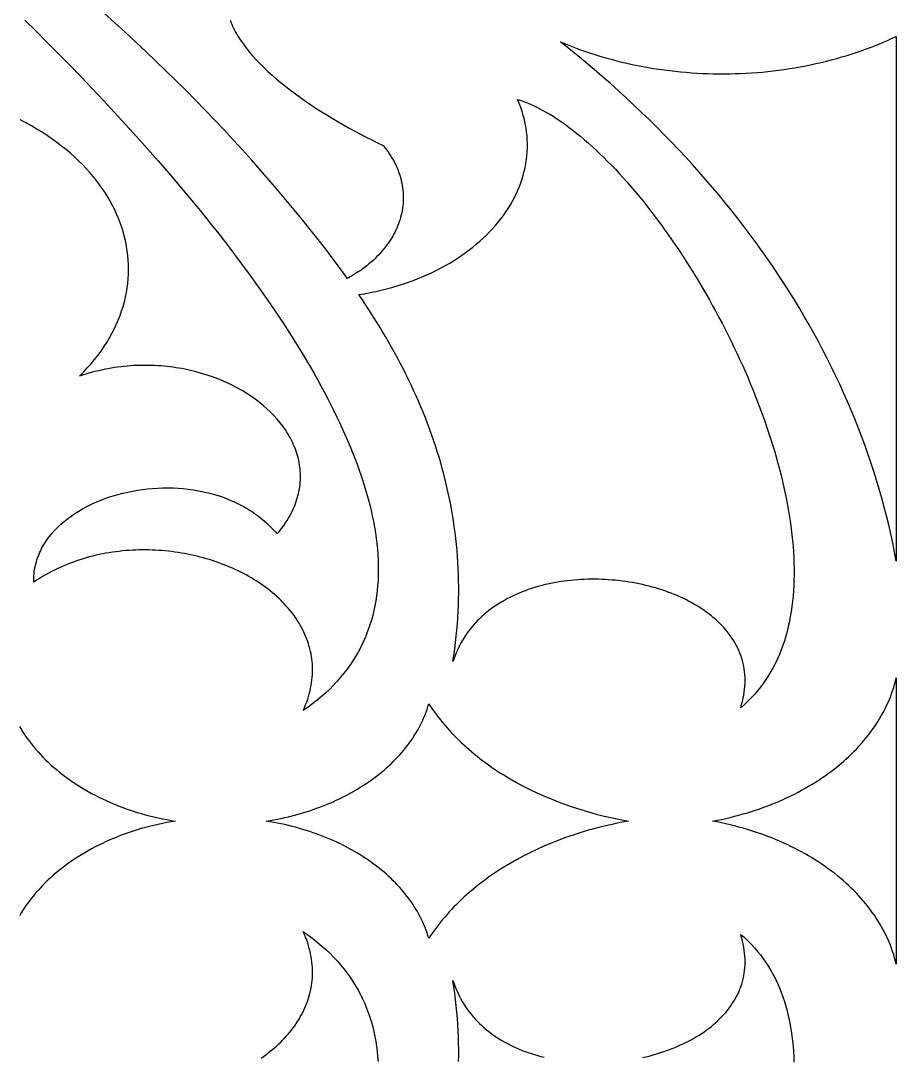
# Model space of a CAD drawing. Extents: x -4950 to -2150, y -1354 to 1346.
# Drawn here: x -4597.5 to -4451.1, y -562.7 to -389.5 of the extents above; entities that cross this region are included whole.
import ezdxf

# ---------------------------------------------------------------- set-up
doc = ezdxf.new("R2010")
doc.units = 0
doc.layers.add('LAYER_1', color=18, linetype='CONTINUOUS')

msp = doc.modelspace()

# ---------------------------------------------------------------- linework, layer by layer
at = {"layer": 'LAYER_1'}
for points in [[(-4596.8, -389.39), (-4594.92, -391.24), (-4593.03, -393.12), (-4591.15, -395.02), (-4589.26, -396.94), (-4587.38, -398.88), (-4585.51, -400.84), (-4583.64, -402.82), (-4581.78, -404.81), (-4579.94, -406.82), (-4578.1, -408.84), (-4576.28, -410.88), (-4574.48, -412.93), (-4572.7, -414.99), (-4570.94, -417.06), (-4569.2, -419.13), (-4567.49, -421.22), (-4565.81, -423.31), (-4564.15, -425.4), (-4562.53, -427.5), (-4560.94, -429.6), (-4559.38, -431.71), (-4557.86, -433.81), (-4556.38, -435.91), (-4554.94, -438.01), (-4554.24, -439.06), (-4553.55, -440.11), (-4552.87, -441.16), (-4552.2, -442.2), (-4551.54, -443.25), (-4550.89, -444.29), (-4550.26, -445.33), (-4549.64, -446.37), (-4549.03, -447.41), (-4548.43, -448.44), (-4547.85, -449.47), (-4547.28, -450.51), (-4546.73, -451.53), (-4546.19, -452.56), (-4545.66, -453.58), (-4545.15, -454.6), (-4544.65, -455.62), (-4544.17, -456.63), (-4543.7, -457.64), (-4543.25, -458.65), (-4542.81, -459.65), (-4542.39, -460.65), (-4541.99, -461.64), (-4541.6, -462.63), (-4541.23, -463.62), (-4540.87, -464.6), (-4540.54, -465.58), (-4540.22, -466.55), (-4539.92, -467.52), (-4539.63, -468.48), (-4539.37, -469.43), (-4539.12, -470.39), (-4538.89, -471.33), (-4538.68, -472.27), (-4538.49, -473.21), (-4538.32, -474.14), (-4538.17, -475.06), (-4538.03, -475.98), (-4537.92, -476.89), (-4537.83, -477.79), (-4537.76, -478.69), (-4537.71, -479.58), (-4537.68, -480.47), (-4537.68, -481.34), (-4537.69, -482.21), (-4537.73, -483.07), (-4537.79, -483.93), (-4537.87, -484.78), (-4537.97, -485.62), (-4538.1, -486.45), (-4538.25, -487.27), (-4538.42, -488.08), (-4538.62, -488.89), (-4538.84, -489.69), (-4539.08, -490.48), (-4539.35, -491.26), (-4539.65, -492.03), (-4539.96, -492.79), (-4540.31, -493.55), (-4540.68, -494.29), (-4541.07, -495.03), (-4541.49, -495.75), (-4541.94, -496.47), (-4542.41, -497.17), (-4542.91, -497.87), (-4543.44, -498.55), (-4543.99, -499.23), (-4544.57, -499.89), (-4545.18, -500.54), (-4545.81, -501.19), (-4546.48, -501.82), (-4547.17, -502.44), (-4547.89, -503.05), (-4548.64, -503.64), (-4549.42, -504.23), (-4550.23, -504.8), (-4550.02, -504.33), (-4549.83, -503.85), (-4549.65, -503.38), (-4549.49, -502.91), (-4549.35, -502.44), (-4549.22, -501.98), (-4549.1, -501.52), (-4549, -501.06), (-4548.91, -500.6), (-4548.84, -500.14), (-4548.78, -499.69), (-4548.74, -499.24), (-4548.7, -498.79), (-4548.69, -498.35), (-4548.68, -497.91), (-4548.69, -497.47), (-4548.71, -497.03), (-4548.75, -496.6), (-4548.8, -496.17), (-4548.86, -495.74), (-4548.93, -495.32), (-4549.02, -494.9), (-4549.11, -494.49), (-4549.22, -494.07), (-4549.34, -493.66), (-4549.48, -493.26), (-4549.62, -492.86), (-4549.78, -492.46), (-4549.94, -492.07), (-4550.12, -491.68), (-4550.31, -491.29), (-4550.51, -490.91), (-4550.72, -490.53), (-4550.94, -490.16), (-4551.17, -489.79), (-4551.41, -489.42), (-4551.66, -489.06), (-4551.92, -488.7), (-4552.19, -488.35), (-4552.47, -488.01), (-4552.76, -487.66), (-4553.06, -487.33), (-4553.36, -486.99), (-4553.68, -486.66), (-4554, -486.34), (-4554.33, -486.02), (-4554.67, -485.71), (-4555.02, -485.4), (-4555.38, -485.1), (-4555.74, -484.8), (-4556.12, -484.51), (-4556.5, -484.22), (-4556.88, -483.94), (-4557.28, -483.66), (-4557.68, -483.39), (-4558.09, -483.13), (-4558.5, -482.87), (-4558.93, -482.62), (-4559.35, -482.37), (-4559.79, -482.13), (-4560.23, -481.89), (-4560.68, -481.66), (-4561.13, -481.44), (-4561.59, -481.22), (-4562.05, -481.01), (-4562.52, -480.81), (-4562.99, -480.61), (-4563.47, -480.42), (-4563.95, -480.24), (-4564.44, -480.06), (-4564.94, -479.89), (-4565.43, -479.72), (-4565.93, -479.56), (-4566.44, -479.41), (-4566.95, -479.27), (-4567.46, -479.13), (-4567.98, -479), (-4568.5, -478.88), (-4569.02, -478.76), (-4569.55, -478.65), (-4570.08, -478.55), (-4570.61, -478.46), (-4571.14, -478.37), (-4571.68, -478.29), (-4572.22, -478.22), (-4572.76, -478.16), (-4573.3, -478.1), (-4573.85, -478.06), (-4574.39, -478.02), (-4574.94, -477.98), (-4575.49, -477.96), (-4576.04, -477.94), (-4576.59, -477.94), (-4577.15, -477.94), (-4577.7, -477.94), (-4578.25, -477.96), (-4578.81, -477.99), (-4579.36, -478.02), (-4579.92, -478.06), (-4580.47, -478.12), (-4581.02, -478.18), (-4581.58, -478.24), (-4582.13, -478.32), (-4582.68, -478.41), (-4583.23, -478.5), (-4583.78, -478.61), (-4584.33, -478.72), (-4584.88, -478.84), (-4585.43, -478.98), (-4585.97, -479.12), (-4586.51, -479.27), (-4587.05, -479.43), (-4587.59, -479.6), (-4588.13, -479.78), (-4588.66, -479.97), (-4589.19, -480.16), (-4589.72, -480.37), (-4590.25, -480.59), (-4590.77, -480.82), (-4591.29, -481.06), (-4591.8, -481.3), (-4592.31, -481.56), (-4592.82, -481.83), (-4593.33, -482.11), (-4593.83, -482.4), (-4594.32, -482.7), (-4594.81, -483.01), (-4595.3, -483.33), (-4595.3, -482.97), (-4595.29, -482.62), (-4595.27, -482.27), (-4595.24, -481.92), (-4595.2, -481.58), (-4595.15, -481.24), (-4595.09, -480.91), (-4595.02, -480.57), (-4594.94, -480.24), (-4594.86, -479.92), (-4594.76, -479.59), (-4594.65, -479.27), (-4594.53, -478.96), (-4594.41, -478.64), (-4594.27, -478.33), (-4594.13, -478.03), (-4593.98, -477.73), (-4593.82, -477.43), (-4593.65, -477.13), (-4593.47, -476.84), (-4593.29, -476.55), (-4593.1, -476.27), (-4592.9, -475.99), (-4592.69, -475.72), (-4592.25, -475.18), (-4591.78, -474.65), (-4591.29, -474.14), (-4590.76, -473.65), (-4590.21, -473.18), (-4589.64, -472.72), (-4589.04, -472.28), (-4588.42, -471.86), (-4587.78, -471.45), (-4587.12, -471.06), (-4586.44, -470.7), (-4585.74, -470.35), (-4585.02, -470.02), (-4584.28, -469.71), (-4583.53, -469.42), (-4582.77, -469.14), (-4581.99, -468.89), (-4581.2, -468.66), (-4580.4, -468.46), (-4579.59, -468.27), (-4578.77, -468.1), (-4577.94, -467.96), (-4577.1, -467.84), (-4576.26, -467.74), (-4575.42, -467.66), (-4574.57, -467.61), (-4573.71, -467.58), (-4572.86, -467.57), (-4572, -467.59), (-4571.15, -467.63), (-4570.3, -467.69), (-4569.45, -467.78), (-4568.6, -467.9), (-4567.76, -468.04), (-4566.92, -468.21), (-4566.09, -468.4), (-4565.27, -468.62), (-4564.45, -468.86), (-4563.65, -469.14), (-4563.25, -469.28), (-4562.86, -469.44), (-4562.47, -469.6), (-4562.08, -469.77), (-4561.69, -469.94), (-4561.31, -470.12), (-4560.93, -470.31), (-4560.56, -470.5), (-4560.19, -470.71), (-4559.82, -470.92), (-4559.46, -471.13), (-4559.1, -471.36), (-4558.74, -471.59), (-4558.39, -471.83), (-4558.05, -472.07), (-4557.71, -472.32), (-4557.37, -472.58), (-4557.04, -472.85), (-4556.71, -473.13), (-4556.39, -473.41), (-4556.08, -473.7), (-4555.77, -474), (-4555.46, -474.3), (-4555.16, -474.62), (-4554.87, -474.94), (-4554.59, -475.27), (-4554.28, -474.9), (-4553.98, -474.52), (-4553.7, -474.15), (-4553.44, -473.78), (-4553.18, -473.4), (-4552.94, -473.03), (-4552.71, -472.65), (-4552.5, -472.28), (-4552.29, -471.9), (-4552.1, -471.52), (-4551.93, -471.15), (-4551.76, -470.77), (-4551.61, -470.4), (-4551.47, -470.02), (-4551.34, -469.64), (-4551.22, -469.27), (-4551.12, -468.89), (-4551.03, -468.52), (-4550.95, -468.15), (-4550.88, -467.77), (-4550.82, -467.4), (-4550.77, -467.03), (-4550.74, -466.66), (-4550.71, -466.29), (-4550.7, -465.92), (-4550.7, -465.56), (-4550.7, -465.19), (-4550.72, -464.83), (-4550.75, -464.46), (-4550.79, -464.1), (-4550.84, -463.74), (-4550.9, -463.38), (-4550.97, -463.03), (-4551.05, -462.67), (-4551.14, -462.32), (-4551.24, -461.97), (-4551.35, -461.62), (-4551.47, -461.27), (-4551.6, -460.93), (-4551.74, -460.58), (-4551.89, -460.24), (-4552.05, -459.91), (-4552.21, -459.57), (-4552.39, -459.24), (-4552.57, -458.91), (-4552.76, -458.58), (-4552.96, -458.26), (-4553.17, -457.94), (-4553.39, -457.62), (-4553.61, -457.31), (-4554.09, -456.68), (-4554.6, -456.08), (-4555.14, -455.48), (-4555.7, -454.91), (-4556.3, -454.34), (-4556.93, -453.8), (-4557.58, -453.27), (-4558.26, -452.75), (-4558.97, -452.26), (-4559.69, -451.78), (-4560.45, -451.32), (-4561.22, -450.88), (-4562.02, -450.47), (-4562.84, -450.07), (-4563.68, -449.69), (-4564.54, -449.34), (-4565.42, -449.01), (-4566.32, -448.71), (-4567.23, -448.43), (-4568.16, -448.17), (-4569.1, -447.94), (-4570.06, -447.73), (-4570.54, -447.64), (-4571.03, -447.56), (-4571.52, -447.48), (-4572.01, -447.41), (-4572.51, -447.34), (-4573.01, -447.28), (-4573.51, -447.23), (-4574.01, -447.19), (-4574.52, -447.15), (-4575.03, -447.13), (-4575.54, -447.11), (-4576.05, -447.09), (-4576.57, -447.09), (-4577.09, -447.09), (-4577.6, -447.1), (-4578.13, -447.12), (-4578.65, -447.14), (-4579.17, -447.18), (-4579.7, -447.22), (-4580.22, -447.27), (-4580.75, -447.33), (-4581.28, -447.4), (-4581.81, -447.47), (-4582.34, -447.56), (-4582.87, -447.65), (-4583.4, -447.75), (-4583.93, -447.87), (-4584.46, -447.98), (-4585, -448.11), (-4585.53, -448.25), (-4586.06, -448.4), (-4586.59, -448.55), (-4587.13, -448.72), (-4587.66, -448.89), (-4586.98, -448.21), (-4586.34, -447.53), (-4585.72, -446.83), (-4585.14, -446.13), (-4584.58, -445.42), (-4584.05, -444.7), (-4583.55, -443.98), (-4583.08, -443.25), (-4582.64, -442.51), (-4582.23, -441.77), (-4581.84, -441.03), (-4581.49, -440.28), (-4581.16, -439.52), (-4580.87, -438.76), (-4580.6, -438), (-4580.36, -437.24), (-4580.14, -436.47), (-4579.96, -435.7), (-4579.8, -434.93), (-4579.68, -434.16), (-4579.58, -433.39), (-4579.5, -432.61), (-4579.46, -431.84), (-4579.44, -431.07), (-4579.45, -430.29), (-4579.49, -429.52), (-4579.56, -428.75), (-4579.65, -427.98), (-4579.77, -427.21), (-4579.92, -426.45), (-4580.1, -425.68), (-4580.3, -424.93), (-4580.53, -424.17), (-4580.78, -423.42), (-4581.07, -422.67), (-4581.38, -421.93), (-4581.71, -421.19), (-4582.07, -420.46), (-4582.46, -419.74), (-4582.88, -419.02), (-4583.32, -418.31), (-4583.79, -417.6), (-4584.28, -416.9), (-4584.8, -416.21), (-4585.35, -415.53), (-4585.92, -414.86), (-4586.52, -414.2), (-4587.14, -413.54), (-4587.79, -412.9), (-4588.47, -412.26), (-4589.17, -411.64), (-4589.89, -411.03), (-4590.64, -410.43), (-4591.42, -409.84), (-4592.22, -409.26), (-4593.05, -408.69), (-4593.9, -408.14), (-4594.78, -407.6), (-4595.68, -407.08), (-4596.6, -406.57), (-4597.55, -406.07)], [(-4562.45, -389.39), (-4562.33, -389.72), (-4562.19, -390.05), (-4562.04, -390.38), (-4561.89, -390.72), (-4561.72, -391.05), (-4561.55, -391.38), (-4561.16, -392.05), (-4560.74, -392.71), (-4560.28, -393.37), (-4559.79, -394.04), (-4559.26, -394.7), (-4558.7, -395.35), (-4558.1, -396.01), (-4557.48, -396.66), (-4556.82, -397.31), (-4556.14, -397.95), (-4555.43, -398.6), (-4554.7, -399.23), (-4553.95, -399.86), (-4553.17, -400.49), (-4552.37, -401.11), (-4551.55, -401.72), (-4550.71, -402.33), (-4549.86, -402.93), (-4548.99, -403.52), (-4548.1, -404.1), (-4547.21, -404.68), (-4546.3, -405.24), (-4545.38, -405.8), (-4544.45, -406.35), (-4543.52, -406.89), (-4542.57, -407.42), (-4541.63, -407.93), (-4540.68, -408.44), (-4539.73, -408.93), (-4538.78, -409.42), (-4537.82, -409.89), (-4536.87, -410.34), (-4536.59, -410.7), (-4536.31, -411.05), (-4536.05, -411.41), (-4535.8, -411.77), (-4535.57, -412.14), (-4535.35, -412.5), (-4535.14, -412.87), (-4534.94, -413.24), (-4534.76, -413.61), (-4534.59, -413.98), (-4534.43, -414.36), (-4534.28, -414.74), (-4534.15, -415.11), (-4534.03, -415.49), (-4533.92, -415.87), (-4533.83, -416.25), (-4533.74, -416.63), (-4533.67, -417.01), (-4533.61, -417.4), (-4533.57, -417.78), (-4533.53, -418.16), (-4533.51, -418.54), (-4533.5, -418.92), (-4533.5, -419.3), (-4533.52, -419.69), (-4533.54, -420.07), (-4533.58, -420.45), (-4533.63, -420.82), (-4533.69, -421.2), (-4533.77, -421.58), (-4533.85, -421.95), (-4533.95, -422.32), (-4534.05, -422.7), (-4534.17, -423.07), (-4534.31, -423.43), (-4534.45, -423.8), (-4534.6, -424.16), (-4534.77, -424.52), (-4534.94, -424.88), (-4535.13, -425.24), (-4535.33, -425.59), (-4535.54, -425.94), (-4535.76, -426.28), (-4535.99, -426.63), (-4536.23, -426.97), (-4536.48, -427.3), (-4536.75, -427.63), (-4537.02, -427.96), (-4537.31, -428.29), (-4537.6, -428.61), (-4537.91, -428.92), (-4538.23, -429.23), (-4538.56, -429.54), (-4538.89, -429.84), (-4539.24, -430.14), (-4539.6, -430.43), (-4539.97, -430.72), (-4540.35, -431), (-4540.74, -431.27), (-4541.14, -431.54), (-4541.55, -431.81), (-4541.97, -432.07), (-4542.4, -432.32), (-4542.84, -432.56), (-4544.02, -430.95), (-4545.23, -429.32), (-4546.47, -427.69), (-4547.75, -426.04), (-4549.05, -424.39), (-4550.38, -422.74), (-4551.73, -421.08), (-4553.12, -419.41), (-4554.52, -417.74), (-4555.96, -416.07), (-4557.42, -414.4), (-4558.9, -412.73), (-4560.41, -411.06), (-4561.94, -409.39), (-4563.48, -407.73), (-4565.06, -406.07), (-4566.65, -404.41), (-4568.26, -402.76), (-4569.88, -401.11), (-4571.53, -399.47), (-4573.19, -397.84), (-4574.87, -396.22), (-4576.57, -394.61), (-4578.28, -393.01), (-4580, -391.42), (-4581.74, -389.84), (-4583.49, -388.28)], [(-4597.7, -507.43), (-4597.41, -507.92), (-4597.1, -508.41), (-4596.77, -508.9), (-4596.44, -509.38), (-4596.09, -509.85), (-4595.73, -510.32), (-4595.36, -510.79), (-4594.98, -511.24), (-4594.58, -511.69), (-4594.17, -512.14), (-4593.76, -512.58), (-4593.33, -513.01), (-4592.88, -513.44), (-4592.43, -513.86), (-4591.97, -514.27), (-4591.49, -514.67), (-4591.01, -515.07), (-4590.51, -515.46), (-4590.01, -515.85), (-4589.49, -516.22), (-4588.97, -516.59), (-4588.43, -516.95), (-4587.89, -517.31), (-4587.33, -517.65), (-4586.77, -517.99), (-4586.2, -518.32), (-4585.62, -518.64), (-4585.02, -518.96), (-4584.43, -519.26), (-4583.82, -519.56), (-4583.2, -519.84), (-4582.58, -520.12), (-4581.95, -520.39), (-4581.3, -520.65), (-4580.66, -520.9), (-4580, -521.14), (-4579.34, -521.38), (-4578.67, -521.6), (-4577.99, -521.81), (-4577.31, -522.01), (-4576.62, -522.21), (-4575.92, -522.39), (-4575.21, -522.56), (-4574.5, -522.73), (-4573.79, -522.88), (-4573.06, -523.02), (-4572.34, -523.15), (-4571.6, -523.27), (-4572.34, -523.39), (-4573.06, -523.52), (-4573.79, -523.66), (-4574.5, -523.82), (-4575.21, -523.98), (-4575.92, -524.15), (-4576.62, -524.33), (-4577.31, -524.53), (-4577.99, -524.73), (-4578.67, -524.94), (-4579.34, -525.17), (-4580, -525.4), (-4580.66, -525.64), (-4581.3, -525.89), (-4581.95, -526.15), (-4582.58, -526.42), (-4583.2, -526.7), (-4583.82, -526.99), (-4584.43, -527.28), (-4585.02, -527.59), (-4585.62, -527.9), (-4586.2, -528.22), (-4586.77, -528.55), (-4587.33, -528.89), (-4587.89, -529.23), (-4588.43, -529.59), (-4588.97, -529.95), (-4589.49, -530.32), (-4590.01, -530.69), (-4590.51, -531.08), (-4591.01, -531.47), (-4591.49, -531.87), (-4591.97, -532.27), (-4592.43, -532.69), (-4592.88, -533.1), (-4593.33, -533.53), (-4593.76, -533.96), (-4594.17, -534.4), (-4594.58, -534.85), (-4594.98, -535.3), (-4595.36, -535.76), (-4595.73, -536.22), (-4596.09, -536.69), (-4596.44, -537.16), (-4596.77, -537.64), (-4597.1, -538.13), (-4597.41, -538.62), (-4597.7, -539.12)], [(-4557.28, -562.88), (-4556.88, -562.6), (-4556.5, -562.32), (-4556.12, -562.03), (-4555.74, -561.74), (-4555.38, -561.44), (-4555.02, -561.14), (-4554.67, -560.83), (-4554.33, -560.52), (-4554, -560.2), (-4553.68, -559.88), (-4553.36, -559.55), (-4553.06, -559.22), (-4552.76, -558.88), (-4552.47, -558.54), (-4552.19, -558.19), (-4551.92, -557.84), (-4551.66, -557.48), (-4551.41, -557.12), (-4551.17, -556.75), (-4550.94, -556.38), (-4550.72, -556.01), (-4550.51, -555.63), (-4550.31, -555.25), (-4550.12, -554.87), (-4549.94, -554.48), (-4549.78, -554.08), (-4549.62, -553.68), (-4549.48, -553.28), (-4549.34, -552.88), (-4549.22, -552.47), (-4549.11, -552.06), (-4549.02, -551.64), (-4548.93, -551.22), (-4548.86, -550.8), (-4548.8, -550.37), (-4548.75, -549.94), (-4548.71, -549.51), (-4548.69, -549.07), (-4548.68, -548.64), (-4548.69, -548.19), (-4548.7, -547.75), (-4548.74, -547.3), (-4548.78, -546.85), (-4548.84, -546.4), (-4548.91, -545.94), (-4549, -545.49), (-4549.1, -545.02), (-4549.22, -544.56), (-4549.35, -544.1), (-4549.49, -543.63), (-4549.65, -543.16), (-4549.83, -542.69), (-4550.02, -542.21), (-4550.23, -541.74), (-4549.42, -542.31), (-4548.64, -542.9), (-4547.89, -543.49), (-4547.17, -544.1), (-4546.48, -544.72), (-4545.81, -545.36), (-4545.18, -546), (-4544.57, -546.65), (-4543.99, -547.31), (-4543.44, -547.99), (-4542.91, -548.67), (-4542.41, -549.37), (-4541.94, -550.07), (-4541.49, -550.79), (-4541.07, -551.51), (-4540.68, -552.25), (-4540.31, -552.99), (-4539.96, -553.75), (-4539.65, -554.51), (-4539.35, -555.28), (-4539.08, -556.06), (-4538.84, -556.85), (-4538.62, -557.65), (-4538.42, -558.46), (-4538.25, -559.27), (-4538.1, -560.09), (-4537.97, -560.93), (-4537.87, -561.77), (-4537.79, -562.61), (-4537.73, -563.47)], [(-4493.51, -562.8), (-4492.96, -562.67), (-4492.41, -562.54), (-4491.87, -562.4), (-4491.34, -562.24), (-4490.8, -562.08), (-4490.28, -561.92), (-4489.76, -561.74), (-4489.24, -561.56), (-4488.73, -561.36), (-4488.23, -561.17), (-4487.73, -560.96), (-4487.24, -560.74), (-4486.76, -560.52), (-4486.28, -560.29), (-4485.82, -560.05), (-4485.36, -559.81), (-4484.9, -559.56), (-4484.46, -559.3), (-4484.03, -559.03), (-4483.6, -558.75), (-4483.18, -558.47), (-4482.78, -558.18), (-4482.38, -557.88), (-4481.99, -557.58), (-4481.62, -557.27), (-4481.25, -556.95), (-4480.89, -556.63), (-4480.55, -556.29), (-4480.22, -555.95), (-4479.9, -555.61), (-4479.59, -555.26), (-4479.29, -554.9), (-4479.01, -554.53), (-4478.73, -554.16), (-4478.48, -553.78), (-4478.23, -553.39), (-4478, -552.99), (-4477.78, -552.59), (-4477.58, -552.19), (-4477.39, -551.78), (-4477.22, -551.36), (-4477.06, -550.93), (-4476.91, -550.5), (-4476.79, -550.06), (-4476.67, -549.61), (-4476.58, -549.16), (-4476.5, -548.71), (-4476.44, -548.24), (-4476.39, -547.77), (-4476.36, -547.3), (-4476.35, -546.82), (-4476.36, -546.33), (-4476.38, -545.84), (-4476.42, -545.34), (-4476.48, -544.83), (-4476.56, -544.32), (-4476.66, -543.8), (-4476.78, -543.28), (-4476.92, -542.75), (-4477.08, -542.22), (-4476.47, -542.75), (-4475.88, -543.29), (-4475.32, -543.86), (-4474.78, -544.44), (-4474.26, -545.04), (-4473.77, -545.65), (-4473.3, -546.28), (-4472.85, -546.93), (-4472.42, -547.59), (-4472.02, -548.26), (-4471.64, -548.96), (-4471.27, -549.66), (-4470.93, -550.38), (-4470.61, -551.12), (-4470.31, -551.87), (-4470.03, -552.63), (-4469.78, -553.4), (-4469.54, -554.19), (-4469.32, -554.99), (-4469.12, -555.8), (-4468.94, -556.63), (-4468.78, -557.46), (-4468.64, -558.31), (-4468.52, -559.16), (-4468.41, -560.03), (-4468.33, -560.91), (-4468.26, -561.79), (-4468.21, -562.69), (-4468.17, -563.59)], [(-4524.25, -563.48), (-4524.23, -562.46), (-4524.24, -561.44), (-4524.25, -560.41), (-4524.28, -559.38), (-4524.32, -558.34), (-4524.38, -557.3), (-4524.45, -556.26), (-4524.54, -555.21), (-4524.64, -554.16), (-4524.75, -553.11), (-4524.88, -552.05), (-4525.03, -550.99), (-4525.19, -549.92), (-4525.01, -550.45), (-4524.82, -550.97), (-4524.61, -551.48), (-4524.39, -551.97), (-4524.16, -552.46), (-4523.91, -552.94), (-4523.65, -553.4), (-4523.38, -553.85), (-4523.09, -554.3), (-4522.8, -554.73), (-4522.49, -555.15), (-4522.16, -555.56), (-4521.83, -555.96), (-4521.48, -556.35), (-4521.13, -556.73), (-4520.76, -557.1), (-4520.38, -557.45), (-4519.99, -557.8), (-4519.59, -558.14), (-4519.18, -558.46), (-4518.77, -558.78), (-4518.34, -559.08), (-4517.9, -559.38), (-4517.46, -559.67), (-4517, -559.94), (-4516.54, -560.21), (-4516.07, -560.46), (-4515.6, -560.71), (-4515.11, -560.94), (-4514.62, -561.17), (-4514.13, -561.38), (-4513.62, -561.59), (-4513.11, -561.78), (-4512.6, -561.97), (-4512.07, -562.14), (-4511.55, -562.31), (-4511.02, -562.47), (-4510.48, -562.61), (-4509.94, -562.75)]]:
    msp.add_lwpolyline(points, dxfattribs=at)
for points in [[(-4451.06, -479.8), (-4451.35, -478.29), (-4451.66, -476.78), (-4451.98, -475.27), (-4452.33, -473.77), (-4452.7, -472.27), (-4453.08, -470.77), (-4453.49, -469.28), (-4453.92, -467.79), (-4454.36, -466.31), (-4454.82, -464.82), (-4455.31, -463.35), (-4455.81, -461.87), (-4456.33, -460.4), (-4456.88, -458.94), (-4457.44, -457.48), (-4458.02, -456.02), (-4458.61, -454.57), (-4459.23, -453.12), (-4459.87, -451.68), (-4460.53, -450.24), (-4461.2, -448.81), (-4461.89, -447.38), (-4462.61, -445.95), (-4463.34, -444.53), (-4464.09, -443.12), (-4464.85, -441.71), (-4465.64, -440.31), (-4466.45, -438.91), (-4467.27, -437.52), (-4468.11, -436.13), (-4468.97, -434.75), (-4469.85, -433.38), (-4470.74, -432.01), (-4471.66, -430.65), (-4472.59, -429.29), (-4473.54, -427.94), (-4474.51, -426.6), (-4475.49, -425.26), (-4476.5, -423.93), (-4477.52, -422.6), (-4478.56, -421.29), (-4479.62, -419.97), (-4480.69, -418.67), (-4481.78, -417.37), (-4482.89, -416.08), (-4484.02, -414.8), (-4485.16, -413.52), (-4486.32, -412.25), (-4487.5, -410.99), (-4488.7, -409.74), (-4489.91, -408.49), (-4491.14, -407.25), (-4492.39, -406.02), (-4493.65, -404.8), (-4494.93, -403.59), (-4496.23, -402.38), (-4497.54, -401.18), (-4498.87, -399.99), (-4500.22, -398.81), (-4501.58, -397.63), (-4502.96, -396.47), (-4504.36, -395.31), (-4505.77, -394.16), (-4507.2, -393.02), (-4506.38, -393.37), (-4505.55, -393.7), (-4504.72, -394.02), (-4503.88, -394.33), (-4503.04, -394.63), (-4502.19, -394.91), (-4501.33, -395.19), (-4500.47, -395.45), (-4499.61, -395.7), (-4498.74, -395.94), (-4497.87, -396.17), (-4496.99, -396.39), (-4496.11, -396.6), (-4495.22, -396.79), (-4494.33, -396.97), (-4493.44, -397.15), (-4492.55, -397.31), (-4491.65, -397.46), (-4490.75, -397.59), (-4489.85, -397.72), (-4488.94, -397.83), (-4488.04, -397.94), (-4487.13, -398.03), (-4486.22, -398.11), (-4485.31, -398.18), (-4484.4, -398.24), (-4483.48, -398.29), (-4482.57, -398.32), (-4481.66, -398.35), (-4480.74, -398.36), (-4479.83, -398.36), (-4478.91, -398.35), (-4478, -398.33), (-4477.09, -398.3), (-4476.18, -398.25), (-4475.26, -398.2), (-4474.35, -398.13), (-4473.45, -398.06), (-4472.54, -397.97), (-4471.64, -397.87), (-4470.73, -397.76), (-4469.83, -397.63), (-4468.94, -397.5), (-4468.04, -397.36), (-4467.15, -397.2), (-4466.26, -397.03), (-4465.38, -396.85), (-4464.49, -396.66), (-4463.62, -396.46), (-4462.74, -396.25), (-4461.87, -396.03), (-4461.01, -395.79), (-4460.15, -395.55), (-4459.29, -395.29), (-4458.45, -395.02), (-4457.6, -394.74), (-4456.76, -394.45), (-4455.93, -394.15), (-4455.1, -393.84), (-4454.28, -393.52), (-4453.47, -393.18), (-4452.66, -392.84), (-4451.86, -392.48), (-4451.06, -392.11)], [(-4477.08, -504.32), (-4476.92, -503.79), (-4476.78, -503.26), (-4476.66, -502.74), (-4476.56, -502.22), (-4476.48, -501.71), (-4476.42, -501.2), (-4476.38, -500.71), (-4476.36, -500.21), (-4476.35, -499.72), (-4476.36, -499.24), (-4476.39, -498.77), (-4476.44, -498.3), (-4476.5, -497.83), (-4476.58, -497.38), (-4476.67, -496.93), (-4476.79, -496.48), (-4476.91, -496.04), (-4477.06, -495.61), (-4477.22, -495.19), (-4477.39, -494.77), (-4477.58, -494.35), (-4477.78, -493.95), (-4478, -493.55), (-4478.23, -493.15), (-4478.48, -492.77), (-4478.73, -492.39), (-4479.01, -492.01), (-4479.29, -491.65), (-4479.59, -491.29), (-4479.9, -490.93), (-4480.22, -490.59), (-4480.55, -490.25), (-4480.89, -489.92), (-4481.25, -489.59), (-4481.62, -489.27), (-4481.99, -488.96), (-4482.38, -488.66), (-4482.78, -488.36), (-4483.18, -488.07), (-4483.6, -487.79), (-4484.03, -487.51), (-4484.46, -487.25), (-4484.9, -486.99), (-4485.36, -486.73), (-4485.82, -486.49), (-4486.28, -486.25), (-4486.76, -486.02), (-4487.24, -485.8), (-4487.73, -485.58), (-4488.23, -485.38), (-4488.73, -485.18), (-4489.24, -484.98), (-4489.76, -484.8), (-4490.28, -484.63), (-4490.8, -484.46), (-4491.34, -484.3), (-4491.87, -484.15), (-4492.41, -484), (-4492.96, -483.87), (-4493.51, -483.74), (-4494.06, -483.62), (-4494.62, -483.51), (-4495.17, -483.41), (-4495.74, -483.31), (-4496.3, -483.23), (-4496.87, -483.15), (-4497.44, -483.08), (-4498.01, -483.02), (-4498.58, -482.97), (-4499.16, -482.92), (-4499.73, -482.89), (-4500.31, -482.86), (-4500.88, -482.84), (-4501.46, -482.84), (-4502.04, -482.84), (-4502.61, -482.85), (-4503.19, -482.86), (-4503.76, -482.89), (-4504.33, -482.93), (-4504.91, -482.97), (-4505.48, -483.03), (-4506.04, -483.09), (-4506.61, -483.16), (-4507.17, -483.24), (-4507.73, -483.33), (-4508.29, -483.43), (-4508.84, -483.54), (-4509.39, -483.66), (-4509.94, -483.79), (-4510.48, -483.93), (-4511.02, -484.07), (-4511.55, -484.23), (-4512.07, -484.4), (-4512.6, -484.57), (-4513.11, -484.76), (-4513.62, -484.96), (-4514.13, -485.16), (-4514.62, -485.38), (-4515.11, -485.6), (-4515.6, -485.84), (-4516.07, -486.08), (-4516.54, -486.34), (-4517, -486.6), (-4517.46, -486.88), (-4517.9, -487.16), (-4518.34, -487.46), (-4518.77, -487.76), (-4519.18, -488.08), (-4519.59, -488.4), (-4519.99, -488.74), (-4520.38, -489.09), (-4520.76, -489.45), (-4521.13, -489.81), (-4521.48, -490.19), (-4521.83, -490.58), (-4522.16, -490.98), (-4522.49, -491.39), (-4522.8, -491.81), (-4523.09, -492.24), (-4523.38, -492.69), (-4523.65, -493.14), (-4523.91, -493.6), (-4524.16, -494.08), (-4524.39, -494.57), (-4524.61, -495.06), (-4524.82, -495.57), (-4525.01, -496.09), (-4525.19, -496.62), (-4525.03, -495.56), (-4524.88, -494.49), (-4524.75, -493.43), (-4524.64, -492.38), (-4524.54, -491.33), (-4524.45, -490.28), (-4524.38, -489.24), (-4524.32, -488.2), (-4524.28, -487.16), (-4524.25, -486.13), (-4524.24, -485.1), (-4524.23, -484.08), (-4524.25, -483.06), (-4524.27, -482.04), (-4524.31, -481.03), (-4524.37, -480.02), (-4524.43, -479.01), (-4524.51, -478.01), (-4524.61, -477.01), (-4524.71, -476.01), (-4524.83, -475.02), (-4524.97, -474.03), (-4525.11, -473.05), (-4525.27, -472.06), (-4525.44, -471.08), (-4525.62, -470.11), (-4525.82, -469.14), (-4526.03, -468.17), (-4526.25, -467.2), (-4526.48, -466.24), (-4526.72, -465.28), (-4526.98, -464.33), (-4527.25, -463.37), (-4527.53, -462.42), (-4527.82, -461.48), (-4528.12, -460.54), (-4528.44, -459.6), (-4528.77, -458.66), (-4529.1, -457.72), (-4529.45, -456.79), (-4529.81, -455.86), (-4530.18, -454.94), (-4530.57, -454.02), (-4530.96, -453.1), (-4531.36, -452.18), (-4531.78, -451.27), (-4532.2, -450.36), (-4532.64, -449.45), (-4533.08, -448.54), (-4533.54, -447.64), (-4534, -446.74), (-4534.48, -445.84), (-4534.96, -444.95), (-4535.46, -444.05), (-4535.97, -443.16), (-4536.48, -442.28), (-4537.01, -441.39), (-4537.54, -440.51), (-4538.08, -439.63), (-4538.64, -438.75), (-4539.2, -437.88), (-4539.77, -437.01), (-4540.35, -436.14), (-4540.94, -435.27), (-4539.99, -435.11), (-4539.05, -434.94), (-4538.12, -434.74), (-4537.2, -434.53), (-4536.3, -434.31), (-4535.41, -434.07), (-4534.53, -433.81), (-4533.66, -433.54), (-4532.81, -433.25), (-4531.98, -432.95), (-4531.16, -432.64), (-4530.35, -432.31), (-4529.56, -431.96), (-4528.78, -431.6), (-4528.02, -431.23), (-4527.27, -430.85), (-4526.54, -430.45), (-4525.82, -430.04), (-4525.12, -429.62), (-4524.44, -429.18), (-4523.78, -428.74), (-4523.13, -428.28), (-4522.5, -427.81), (-4521.88, -427.34), (-4521.29, -426.85), (-4520.71, -426.35), (-4520.15, -425.84), (-4519.61, -425.32), (-4519.08, -424.79), (-4518.58, -424.25), (-4518.09, -423.71), (-4517.63, -423.15), (-4517.18, -422.59), (-4516.75, -422.02), (-4516.35, -421.44), (-4515.96, -420.85), (-4515.6, -420.26), (-4515.25, -419.66), (-4514.93, -419.06), (-4514.63, -418.44), (-4514.35, -417.83), (-4514.09, -417.2), (-4513.85, -416.57), (-4513.64, -415.94), (-4513.44, -415.3), (-4513.27, -414.66), (-4513.13, -414.01), (-4513, -413.36), (-4512.91, -412.7), (-4512.83, -412.05), (-4512.78, -411.38), (-4512.75, -410.72), (-4512.75, -410.05), (-4512.77, -409.39), (-4512.81, -408.72), (-4512.89, -408.04), (-4512.98, -407.37), (-4513.11, -406.7), (-4513.25, -406.02), (-4513.43, -405.35), (-4513.63, -404.67), (-4513.86, -404), (-4514.11, -403.32), (-4514.4, -402.65), (-4513.8, -402.84), (-4513.21, -403.05), (-4512.6, -403.29), (-4512, -403.55), (-4511.39, -403.84), (-4510.77, -404.14), (-4510.16, -404.47), (-4509.54, -404.81), (-4508.91, -405.18), (-4508.28, -405.57), (-4507.66, -405.98), (-4507.02, -406.41), (-4506.39, -406.86), (-4505.75, -407.33), (-4505.11, -407.81), (-4504.48, -408.32), (-4503.83, -408.84), (-4503.19, -409.38), (-4502.55, -409.94), (-4501.91, -410.52), (-4501.26, -411.11), (-4500.62, -411.72), (-4499.97, -412.35), (-4499.33, -412.99), (-4498.69, -413.65), (-4498.04, -414.32), (-4497.4, -415.01), (-4496.76, -415.72), (-4496.12, -416.43), (-4495.48, -417.16), (-4494.85, -417.91), (-4494.21, -418.67), (-4493.58, -419.44), (-4492.95, -420.23), (-4492.33, -421.02), (-4491.7, -421.83), (-4491.08, -422.65), (-4490.46, -423.48), (-4489.85, -424.33), (-4489.24, -425.18), (-4488.64, -426.05), (-4488.03, -426.92), (-4487.44, -427.81), (-4486.85, -428.7), (-4486.26, -429.6), (-4485.68, -430.52), (-4485.1, -431.44), (-4484.53, -432.36), (-4483.97, -433.3), (-4483.41, -434.25), (-4482.85, -435.2), (-4482.31, -436.15), (-4481.77, -437.12), (-4481.24, -438.09), (-4480.71, -439.07), (-4480.19, -440.05), (-4479.68, -441.04), (-4479.18, -442.03), (-4478.69, -443.03), (-4478.2, -444.03), (-4477.73, -445.03), (-4477.26, -446.04), (-4476.8, -447.06), (-4476.35, -448.07), (-4475.91, -449.09), (-4475.48, -450.11), (-4475.06, -451.13), (-4474.65, -452.16), (-4474.25, -453.18), (-4473.86, -454.21), (-4473.48, -455.23), (-4473.11, -456.26), (-4472.75, -457.29), (-4472.41, -458.32), (-4472.07, -459.34), (-4471.75, -460.37), (-4471.44, -461.39), (-4471.15, -462.41), (-4470.86, -463.44), (-4470.59, -464.45), (-4470.33, -465.47), (-4470.09, -466.48), (-4469.86, -467.49), (-4469.64, -468.5), (-4469.43, -469.5), (-4469.25, -470.5), (-4469.07, -471.49), (-4468.91, -472.48), (-4468.76, -473.47), (-4468.63, -474.44), (-4468.52, -475.42), (-4468.42, -476.38), (-4468.33, -477.34), (-4468.27, -478.3), (-4468.21, -479.24), (-4468.18, -480.18), (-4468.16, -481.11), (-4468.16, -482.03), (-4468.17, -482.95), (-4468.21, -483.85), (-4468.26, -484.75), (-4468.33, -485.63), (-4468.41, -486.51), (-4468.52, -487.38), (-4468.64, -488.24), (-4468.78, -489.08), (-4468.94, -489.92), (-4469.12, -490.74), (-4469.32, -491.55), (-4469.54, -492.35), (-4469.78, -493.14), (-4470.03, -493.91), (-4470.31, -494.67), (-4470.61, -495.42), (-4470.93, -496.16), (-4471.27, -496.88), (-4471.64, -497.59), (-4472.02, -498.28), (-4472.42, -498.95), (-4472.85, -499.62), (-4473.3, -500.26), (-4473.77, -500.89), (-4474.26, -501.51), (-4474.78, -502.1), (-4475.32, -502.68), (-4475.88, -503.25), (-4476.47, -503.79)], [(-4451.06, -547.2), (-4451.19, -546.66), (-4451.34, -546.12), (-4451.5, -545.59), (-4451.67, -545.06), (-4451.86, -544.53), (-4452.05, -544.01), (-4452.27, -543.49), (-4452.49, -542.97), (-4452.73, -542.46), (-4452.98, -541.95), (-4453.24, -541.45), (-4453.51, -540.95), (-4453.8, -540.46), (-4454.1, -539.97), (-4454.41, -539.48), (-4454.73, -539), (-4455.07, -538.52), (-4455.41, -538.05), (-4455.77, -537.58), (-4456.14, -537.12), (-4456.52, -536.67), (-4456.91, -536.21), (-4457.31, -535.77), (-4457.72, -535.33), (-4458.15, -534.89), (-4458.58, -534.46), (-4459.03, -534.04), (-4459.48, -533.62), (-4459.95, -533.21), (-4460.43, -532.8), (-4460.91, -532.4), (-4461.41, -532), (-4461.91, -531.62), (-4462.43, -531.24), (-4462.95, -530.86), (-4463.49, -530.49), (-4464.03, -530.13), (-4464.59, -529.78), (-4465.15, -529.43), (-4465.72, -529.09), (-4466.3, -528.75), (-4466.89, -528.43), (-4467.48, -528.11), (-4468.09, -527.8), (-4468.7, -527.49), (-4469.33, -527.19), (-4469.96, -526.9), (-4470.59, -526.62), (-4471.24, -526.35), (-4471.89, -526.09), (-4472.55, -525.83), (-4473.22, -525.58), (-4473.9, -525.34), (-4474.58, -525.11), (-4475.27, -524.88), (-4475.97, -524.67), (-4476.67, -524.46), (-4477.39, -524.26), (-4478.1, -524.08), (-4478.83, -523.9), (-4479.56, -523.73), (-4480.29, -523.56), (-4481.04, -523.41), (-4481.79, -523.27), (-4481.04, -523.13), (-4480.29, -522.98), (-4479.56, -522.82), (-4478.83, -522.65), (-4478.1, -522.47), (-4477.39, -522.28), (-4476.67, -522.08), (-4475.97, -521.87), (-4475.27, -521.66), (-4474.58, -521.43), (-4473.9, -521.2), (-4473.22, -520.96), (-4472.55, -520.71), (-4471.89, -520.46), (-4471.24, -520.19), (-4470.59, -519.92), (-4469.96, -519.64), (-4469.33, -519.35), (-4468.7, -519.05), (-4468.09, -518.75), (-4467.48, -518.43), (-4466.89, -518.12), (-4466.3, -517.79), (-4465.72, -517.45), (-4465.15, -517.11), (-4464.59, -516.77), (-4464.03, -516.41), (-4463.49, -516.05), (-4462.95, -515.68), (-4462.43, -515.31), (-4461.91, -514.92), (-4461.41, -514.54), (-4460.91, -514.14), (-4460.43, -513.74), (-4459.95, -513.34), (-4459.48, -512.92), (-4459.03, -512.5), (-4458.58, -512.08), (-4458.15, -511.65), (-4457.72, -511.22), (-4457.31, -510.77), (-4456.91, -510.33), (-4456.52, -509.88), (-4456.14, -509.42), (-4455.77, -508.96), (-4455.41, -508.49), (-4455.07, -508.02), (-4454.73, -507.54), (-4454.41, -507.06), (-4454.1, -506.57), (-4453.8, -506.08), (-4453.51, -505.59), (-4453.24, -505.09), (-4452.98, -504.59), (-4452.73, -504.08), (-4452.49, -503.57), (-4452.27, -503.05), (-4452.05, -502.53), (-4451.86, -502.01), (-4451.67, -501.49), (-4451.5, -500.96), (-4451.34, -500.42), (-4451.19, -499.89), (-4451.06, -499.35), (-4451.07, -523.27)], [(-4529.23, -542.86), (-4529.37, -542.4), (-4529.53, -541.94), (-4529.69, -541.49), (-4529.87, -541.03), (-4530.05, -540.59), (-4530.25, -540.14), (-4530.46, -539.7), (-4530.68, -539.26), (-4530.91, -538.83), (-4531.15, -538.4), (-4531.4, -537.98), (-4531.66, -537.56), (-4531.93, -537.14), (-4532.21, -536.73), (-4532.5, -536.32), (-4532.8, -535.92), (-4533.11, -535.52), (-4533.43, -535.13), (-4533.76, -534.74), (-4534.1, -534.36), (-4534.45, -533.98), (-4534.8, -533.6), (-4535.17, -533.23), (-4535.54, -532.87), (-4535.93, -532.51), (-4536.32, -532.16), (-4536.72, -531.81), (-4537.13, -531.46), (-4537.55, -531.13), (-4537.97, -530.79), (-4538.4, -530.47), (-4538.85, -530.14), (-4539.29, -529.83), (-4539.75, -529.52), (-4540.22, -529.22), (-4540.69, -528.92), (-4541.17, -528.63), (-4541.65, -528.34), (-4542.14, -528.06), (-4542.64, -527.79), (-4543.15, -527.52), (-4543.66, -527.26), (-4544.18, -527), (-4544.71, -526.75), (-4545.24, -526.51), (-4545.78, -526.28), (-4546.33, -526.05), (-4546.88, -525.83), (-4547.44, -525.61), (-4548, -525.41), (-4548.57, -525.21), (-4549.14, -525.01), (-4549.72, -524.83), (-4550.31, -524.65), (-4550.9, -524.48), (-4551.49, -524.31), (-4552.09, -524.15), (-4552.69, -524.01), (-4553.3, -523.86), (-4553.92, -523.73), (-4554.54, -523.6), (-4555.16, -523.48), (-4555.79, -523.37), (-4556.42, -523.27), (-4555.79, -523.17), (-4555.16, -523.06), (-4554.54, -522.94), (-4553.92, -522.81), (-4553.3, -522.68), (-4552.69, -522.54), (-4552.09, -522.39), (-4551.49, -522.23), (-4550.9, -522.07), (-4550.31, -521.89), (-4549.72, -521.71), (-4549.14, -521.53), (-4548.57, -521.33), (-4548, -521.13), (-4547.44, -520.93), (-4546.88, -520.71), (-4546.33, -520.49), (-4545.78, -520.26), (-4545.24, -520.03), (-4544.71, -519.79), (-4544.18, -519.54), (-4543.66, -519.28), (-4543.15, -519.02), (-4542.64, -518.76), (-4542.14, -518.48), (-4541.65, -518.2), (-4541.17, -517.92), (-4540.69, -517.62), (-4540.22, -517.33), (-4539.75, -517.02), (-4539.29, -516.71), (-4538.85, -516.4), (-4538.4, -516.08), (-4537.97, -515.75), (-4537.55, -515.42), (-4537.13, -515.08), (-4536.72, -514.73), (-4536.32, -514.39), (-4535.93, -514.03), (-4535.54, -513.67), (-4535.17, -513.31), (-4534.8, -512.94), (-4534.45, -512.56), (-4534.1, -512.18), (-4533.76, -511.8), (-4533.43, -511.41), (-4533.11, -511.02), (-4532.8, -510.62), (-4532.5, -510.22), (-4532.21, -509.81), (-4531.93, -509.4), (-4531.66, -508.98), (-4531.4, -508.56), (-4531.15, -508.14), (-4530.91, -507.71), (-4530.68, -507.28), (-4530.46, -506.84), (-4530.25, -506.4), (-4530.05, -505.95), (-4529.87, -505.51), (-4529.69, -505.06), (-4529.53, -504.6), (-4529.37, -504.14), (-4529.23, -503.68), (-4528.93, -504.14), (-4528.61, -504.59), (-4528.29, -505.04), (-4527.96, -505.49), (-4527.62, -505.94), (-4527.28, -506.37), (-4526.92, -506.81), (-4526.56, -507.24), (-4526.19, -507.67), (-4525.81, -508.09), (-4525.42, -508.51), (-4525.03, -508.92), (-4524.63, -509.33), (-4524.22, -509.73), (-4523.8, -510.14), (-4523.37, -510.53), (-4522.94, -510.92), (-4522.5, -511.31), (-4522.06, -511.69), (-4521.6, -512.07), (-4521.14, -512.44), (-4520.68, -512.81), (-4520.2, -513.17), (-4519.72, -513.53), (-4519.23, -513.88), (-4518.74, -514.23), (-4518.24, -514.57), (-4517.73, -514.9), (-4517.22, -515.24), (-4516.7, -515.56), (-4515.64, -516.2), (-4514.55, -516.82), (-4513.45, -517.41), (-4512.32, -517.99), (-4511.17, -518.54), (-4509.99, -519.07), (-4508.8, -519.57), (-4507.58, -520.05), (-4506.35, -520.51), (-4505.1, -520.94), (-4503.83, -521.35), (-4502.54, -521.74), (-4501.23, -522.09), (-4499.91, -522.43), (-4498.57, -522.74), (-4497.22, -523.02), (-4495.85, -523.27), (-4497.22, -523.52), (-4498.57, -523.81), (-4499.91, -524.11), (-4501.23, -524.45), (-4502.54, -524.81), (-4503.83, -525.19), (-4505.1, -525.6), (-4506.35, -526.03), (-4507.58, -526.49), (-4508.8, -526.97), (-4509.99, -527.48), (-4511.17, -528), (-4512.32, -528.55), (-4513.45, -529.13), (-4514.55, -529.72), (-4515.64, -530.34), (-4516.7, -530.98), (-4517.22, -531.3), (-4517.73, -531.64), (-4518.24, -531.97), (-4518.74, -532.32), (-4519.23, -532.66), (-4519.72, -533.02), (-4520.2, -533.37), (-4520.68, -533.74), (-4521.14, -534.1), (-4521.6, -534.47), (-4522.06, -534.85), (-4522.5, -535.23), (-4522.94, -535.62), (-4523.37, -536.01), (-4523.8, -536.41), (-4524.22, -536.81), (-4524.63, -537.21), (-4525.03, -537.62), (-4525.42, -538.03), (-4525.81, -538.45), (-4526.19, -538.87), (-4526.56, -539.3), (-4526.92, -539.73), (-4527.28, -540.17), (-4527.62, -540.61), (-4527.96, -541.05), (-4528.29, -541.5), (-4528.61, -541.95), (-4528.93, -542.4)]]:
    msp.add_lwpolyline(points, close=True, dxfattribs=at)

doc.saveas('drawing.dxf')
